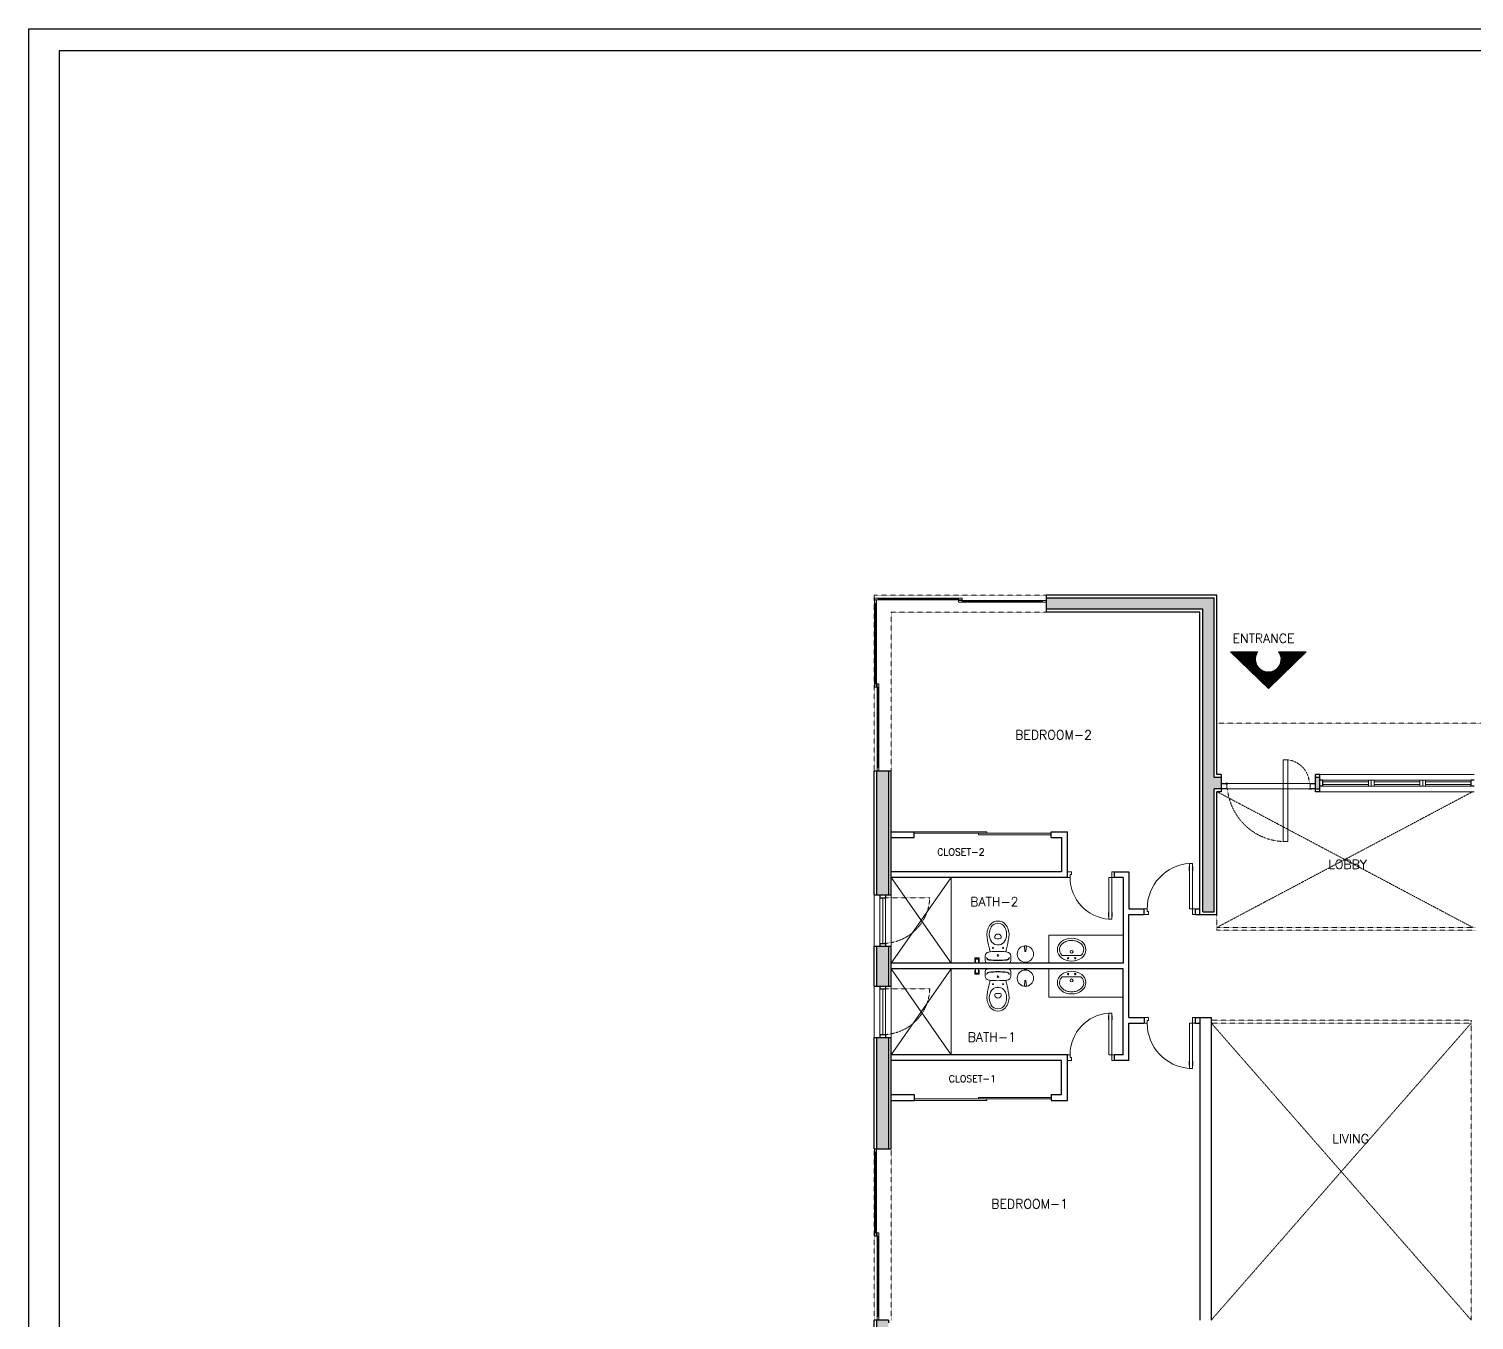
# Model space of a CAD drawing. Header units: inches. Extents: x 437 to 8681, y 26 to 3302.
# Drawn here: x 5125 to 6137, y 2398 to 3302 of the extents above; entities that cross this region are included whole.
import ezdxf
from ezdxf.enums import TextEntityAlignment as Align

# ---------------------------------------------------------------- set-up
doc = ezdxf.new("R2010")
doc.units = ezdxf.units.IN
doc.header["$MEASUREMENT"] = 0
doc.linetypes.add('HIDDEN2', pattern=[0.1875, 0.125, -0.0625])
for name, color, linetype, lineweight in [('A-DOOR', 7, 'Continuous', 18), ('DOOR', 2, 'Continuous', 0), ('DOOR GLASS', 1, 'Continuous', 0), ('EQUIPMENT', 3, 'Continuous', 0), ('FIXTURE', 3, 'Continuous', 0), ('MOBILIARIO', 3, 'Continuous', 0), ('PLANTA BLANCA', 7, 'Continuous', 0), ('TEXTURE', 8, 'Continuous', 0), ('WALLS', 4, 'Continuous', 30), ('WINDOW', 1, 'Continuous', 0), ('WINDOW FRAME', 3, 'Continuous', 9)]:
    doc.layers.add(name, color=color, linetype=linetype, lineweight=lineweight)
doc.layers.add('TEXT', color=7, linetype='Continuous')
doc.layers.get('A-DOOR').off()
doc.styles.add('ROMAND-0.1', font='romand.shx', dxfattribs={"height": 6.4})
doc.styles.add('ROMANS-0.075', font='romans.shx', dxfattribs={"height": 4.8})
pattern_1 = [(50, (5380.4586, -710.9268), (3.514575, -0.3074855), [0.3675, -4.0425]), (355, (5380.4586, -710.9268), (-0.6798815, 3.6857415), [0.294, -3.234]), (100.4514, (5380.7515, -710.9524), (2.834696, 3.3782538), [0.312327, -3.4355963]), (46.1842, (5380.4586, -709.947), (5.229481, -0.811043), [0.55125, -6.06375]), (96.6356, (5380.8944, -710.0144), (4.579847, 4.7731776), [0.4684904, -5.153394]), (351.1842, (5380.4586, -709.947), (4.5798435, 4.773181), [0.441, -4.851]), (21, (5380.9486, -710.1918), (2.9248446, -1.9728326), [0.3675, -4.0425]), (326, (5380.9486, -710.1918), (1.192245, 3.5532352), [0.294, -3.234]), (71.4514, (5381.1923, -710.3562), (4.117091, 1.5803994), [0.312327, -3.4355963]), (37.5, (5380.4586, -710.9268), (0.0595833, 1.6311799), [0, -3.1948, 0, -3.283, 0, -3.24625]), (7.5, (5380.4586, -710.9268), (1.2890407, 1.9326174), [0, -1.8718, 0, -3.1213, 0, -1.23725]), (327.5, (5379.3659, -710.9268), (2.61572994, -0.11051887), [0, -1.225, 0, -3.822, 0, -5.0715]), (317.5, (5378.8759, -710.9268), (2.8576122, 0.4905144), [0, -1.5925, 0, -2.5382, 0, -3.6015])]

# ---------------------------------------------------------------- blocks, each defined once
blk = doc.blocks.new('Bes_1')
at = {"color": 0, "linetype": 'ByBlock', "lineweight": -2}
blk.add_line((4, -6.7), (4, 6.7), dxfattribs=at)
for centre, radius in [((2, 2.5), 0.5), ((6.5, 0), 1), ((2, -2.5), 0.5)]:
    blk.add_circle(centre, radius, dxfattribs=at)
blk.add_ellipse((8, 0), major_axis=(0, -10), ratio=0.8, dxfattribs=at)
for points, knots in [([(8, -8.5), (8.6, -8.5), (9.2, -8.4), (10.5, -7.9), (11.2, -7.5), (12.4, -6.3), (13, -5.6), (13.8, -3.9), (14.2, -2.9), (14.5, -0.9), (14.5, 0.1), (14.3, 2.2), (14.1, 3.2), (13.3, 5), (12.8, 5.8), (11.7, 7.1), (11, 7.6), (9.6, 8.3), (8.9, 8.5), (7.5, 8.5), (6.8, 8.4), (5.4, 7.8), (4.7, 7.4), (4.1, 6.7), (4, 6.7), (4, 6.7)], [0, 0, 0, 0, 0.296897, 0.296897, 0.648223, 0.648223, 0.99955, 0.99955, 1.350876, 1.350876, 1.702203, 1.702203, 2.053529, 2.053529, 2.404856, 2.404856, 2.756182, 2.756182, 3.107509, 3.107509, 3.458835, 3.458835, 3.810162, 3.810162, 3.828614, 3.828614, 3.828614, 3.828614]), ([(4, -6.7), (4.5, -7.2), (5.2, -7.7), (6.5, -8.3), (7.2, -8.5), (7.9, -8.5), (8, -8.5), (8, -8.5)], [5.5961674, 5.5961674, 5.5961674, 5.5961674, 5.9181207, 5.9181207, 6.2694472, 6.2694472, 6.2831853, 6.2831853, 6.2831853, 6.2831853])]:
    blk.add_open_spline(points, degree=3, knots=knots, dxfattribs=at)
blk = doc.blocks.new('pi')
at = {"layer": 'MOBILIARIO'}
for points in [[(116.047, 87.805), (116.047, 87.805), (116.004, 87.875), (116, 87.882), (115.996, 87.889), (115.898, 87.828), (115.95, 87.745), (115.95, 87.745)], [(115.92, 87.823), (115.99, 87.866), (115.99, 87.866)], [(115.957, 87.749), (115.957, 87.749), (115.92, 87.809)], [(116.057, 87.758), (115.997, 87.856), (115.927, 87.813), (115.987, 87.715), (116.057, 87.758)], [(115.948, 87.763), (115.955, 87.767)], [(115.95, 87.759), (115.95, 87.759), (115.948, 87.763), (115.95, 87.759), (115.953, 87.756), (115.959, 87.76)], [(116.004, 87.86), (116.04, 87.801)], [(116.034, 87.811), (116.034, 87.811), (116.036, 87.808), (116.034, 87.811), (116.032, 87.815), (116.025, 87.81)], [(116.036, 87.808), (116.029, 87.804)], [(116.036, 87.808), (116.04, 87.801), (116.04, 87.801)]]:
    blk.add_lwpolyline(points, dxfattribs=at)
for centre, radius, start, end in [((115.938, 87.815), 0.0196, 155.8113, 199.217), ((115.95, 87.753), 0.0079, 270.1843, 333.3536), ((115.993, 87.854), 0.0125, 30.4443, 101.0029), ((116.04, 87.809), 0.00862, 273.3883, 330.2552)]:
    blk.add_arc(centre, radius, start, end, dxfattribs=at)
blk = doc.blocks.new('bas')
at = {"layer": 'MOBILIARIO'}
for points in [[(116.425, 87.672), (116.416, 87.686), (116.389, 87.666), (116.398, 87.654)], [(116.58, 87.454), (116.553, 87.435), (116.506, 87.517), (116.518, 87.525), (116.58, 87.454)]]:
    blk.add_lwpolyline(points, dxfattribs=at)
blk.add_circle((116.489, 87.554), 0.135, dxfattribs=at)
blk = doc.blocks.new('vvv')
for p, q in [((320.633, 362.192), (320.622, 362.192)), ((320.633, 362.192), (320.644, 362.192)), ((320.585, 361.809), (320.585, 361.829)), ((320.681, 361.809), (320.681, 361.829))]:
    blk.add_line(p, q)
blk.add_lwpolyline([(320.47, 361.874, -0.0164), (320.511, 362.052, -0.014244), (320.487, 362.056, -0.379899), (320.43, 362.12), (320.43, 362.192, -0.414214), (320.47, 362.232), (320.633, 362.232), (320.795, 362.232, -0.414214), (320.835, 362.192), (320.835, 362.12, -0.379899), (320.779, 362.056, -0.014244), (320.755, 362.052, -0.0164), (320.796, 361.874, -0.034533), (320.808, 361.792, -0.180901), (320.751, 361.619, -0.210568), (320.633, 361.567, -0.210568), (320.515, 361.619, -0.180901), (320.458, 361.792, -0.034533)], format="xyb", close=True)
for centre, radius in [((320.553, 361.992), 0.0075), ((320.633, 362.11), 0.0135), ((320.633, 362.11), 0.0135), ((320.713, 361.992), 0.0075)]:
    blk.add_circle(centre, radius)
for centre, radius, start, end in [((320.493, 362.143), 0.04, 96.2719, 180), ((320.493, 362.136), 0.04, 96.2141, 169.7572), ((320.633, 361.031), 1.154, 90.0008, 97.203), ((320.633, 361.034), 1.157, 90.0008, 97.1409), ((320.633, 363.451), 1.404, 264.9986, 270), ((320.633, 361.034), 1.157, 82.8591, 89.9992), ((320.633, 361.031), 1.154, 82.797, 89.9992), ((320.633, 363.451), 1.404, 270, 275.0014), ((320.772, 362.143), 0.04, 0, 83.7281), ((320.773, 362.136), 0.04, 10.2428, 83.7859), ((320.712, 361.771), 0.216, 168.3805, 209.1161), ((320.745, 361.764), 0.25, 152.5973, 168.3805), ((320.626, 361.826), 0.116, 96.2419, 152.5973), ((320.6, 361.829), 0.015, 96.6492, 180), ((320.615, 361.809), 0.03, 180, 233.1301), ((320.633, 361.833), 0.06, 233.1301, 270), ((320.633, 361.546), 0.3, 90, 96.6492), ((320.633, 361.762), 0.18, 90, 96.2419), ((320.633, 361.762), 0.18, 83.7581, 90), ((320.633, 361.546), 0.3, 83.3508, 90), ((320.633, 361.833), 0.06, 270, 306.8699), ((320.64, 361.826), 0.116, 27.4027, 83.7581), ((320.666, 361.829), 0.015, 0, 83.3508), ((320.651, 361.809), 0.03, 306.8699, 0), ((320.521, 361.764), 0.25, 11.6195, 27.4027), ((320.554, 361.771), 0.216, 330.8839, 11.6195), ((320.633, 361.727), 0.126, 209.1161, 270), ((320.633, 361.727), 0.126, 270, 330.8839)]:
    blk.add_arc(centre, radius, start, end)
blk = doc.blocks.new('Door_SS_The Sliding Door Company_2-Panel Double Track - SS Room Divider - 2 Panel 2 Track - AB_BA 2- BEDROOM-969635-Nivel 1- FINISH 1ST FLOOR')
at = {"layer": 'DOOR', "lineweight": 0}
for p, q in [((-57.5, 3.9), (-60, 3.9)), ((-60, 3.9), (-60, 2.7)), ((-60, 2.7), (-57.5, 2.7)), ((-57.5, 2.7), (-57.5, 3.9)), ((-57.5, 3.9), (-1.3, 3.9)), ((-57.5, 3.4), (-57.5, 3.2)), ((-1.3, 2.7), (-57.5, 2.7)), ((1.2, 5.6), (-1.3, 5.6)), ((-1.3, 5.6), (-1.3, 4.4)), ((-1.3, 4.4), (1.2, 4.4)), ((1.2, 3.9), (-1.3, 3.9)), ((-1.3, 3.9), (-1.3, 2.7)), ((-1.3, 3.2), (-1.3, 3.4)), ((-1.3, 2.7), (1.2, 2.7)), ((1.2, 4.4), (1.2, 5.6)), ((1.2, 5.6), (57.5, 5.6)), ((1.2, 5.1), (1.2, 4.9)), ((57.5, 4.4), (1.2, 4.4)), ((1.2, 2.7), (1.2, 3.9)), ((60, 5.6), (57.5, 5.6)), ((57.5, 5.6), (57.5, 4.4)), ((57.5, 4.9), (57.5, 5.1)), ((57.5, 4.4), (60, 4.4)), ((60, 4.4), (60, 5.6))]:
    blk.add_line(p, q, dxfattribs=at)
at = {"layer": 'DOOR GLASS', "lineweight": 0}
for p, q in [((-1.3, 3.4), (-57.5, 3.4)), ((-57.5, 3.2), (-1.3, 3.2)), ((57.5, 5.1), (1.2, 5.1)), ((1.2, 4.9), (57.5, 4.9))]:
    blk.add_line(p, q, dxfattribs=at)
blk = doc.blocks.new('flecha ingreso')
at = {"layer": 'PLANTA BLANCA', "lineweight": 0}
h = blk.add_hatch(dxfattribs=at)
h.set_pattern_fill('PLAST', scale=0.05)
edge = h.paths.add_edge_path()
edge.add_line((192.787, 211.158), (192.333, 211.158))
edge.add_line((192.333, 211.158), (192.955, 210.556))
edge.add_line((192.955, 210.556), (193.581, 211.157))
edge.add_line((193.581, 211.157), (193.127, 211.157))
edge.add_arc((192.956, 211.035), 0.21, 144.0482, 395.6628, ccw=False)
at = {"layer": 'PLANTA BLANCA', "color": 7, "lineweight": 0, "true_color": 0xffffff}
blk.add_lwpolyline([(192.787, 211.158), (192.333, 211.158), (192.955, 210.556), (193.581, 211.157), (193.127, 211.157, -1.954478)], format="xyb", close=True, dxfattribs=at)
blk = doc.blocks.new('Door_SS_The Sliding Door Company_2-Panel Double Track - SS Room Divider - 2 Panel 2 Track - AB_BA 2- BEDROOM-2640193-Level 1- FINISH 1ST FLOOR')
at = {"layer": 'DOOR', "lineweight": 0}
for p, q in [((-60, -3.9), (-60, -2.7)), ((-60, -2.7), (-57.5, -2.7)), ((-57.5, -3.9), (-60, -3.9)), ((-57.5, -2.7), (-57.5, -3.9)), ((-1.3, -2.7), (-57.5, -2.7)), ((-57.5, -3.4), (-57.5, -3.2)), ((-57.5, -3.9), (-1.3, -3.9)), ((-1.3, -3.9), (-1.3, -2.7)), ((-1.3, -2.7), (1.2, -2.7)), ((-1.3, -3.2), (-1.3, -3.4)), ((1.2, -3.9), (-1.3, -3.9)), ((-1.3, -5.6), (-1.3, -4.4)), ((-1.3, -4.4), (1.2, -4.4)), ((1.2, -5.6), (-1.3, -5.6)), ((1.2, -2.7), (1.2, -3.9)), ((1.2, -4.4), (1.2, -5.6)), ((57.5, -4.4), (1.2, -4.4)), ((1.2, -5.1), (1.2, -4.9)), ((1.2, -5.6), (57.5, -5.6)), ((57.5, -5.6), (57.5, -4.4)), ((57.5, -4.4), (60, -4.4)), ((57.5, -4.9), (57.5, -5.1)), ((60, -5.6), (57.5, -5.6)), ((60, -4.4), (60, -5.6))]:
    blk.add_line(p, q, dxfattribs=at)
at = {"layer": 'DOOR GLASS', "lineweight": 0}
for p, q in [((-57.5, -3.2), (-1.3, -3.2)), ((-1.3, -3.4), (-57.5, -3.4)), ((1.2, -4.9), (57.5, -4.9)), ((57.5, -5.1), (1.2, -5.1))]:
    blk.add_line(p, q, dxfattribs=at)

msp = doc.modelspace()

# ---------------------------------------------------------------- hatches: boundary and pattern name
at = {"layer": 'TEXTURE'}
h = msp.add_hatch(dxfattribs=at)
h.set_pattern_fill('AR-CONC', color=8, scale=0.49)
h.set_pattern_definition(pattern_1)
h.paths.add_polyline_path([(6025.54725, 2777.95018), (6028.54725, 2777.95018), (6028.54725, 2769.95018), (6025.54725, 2769.95018)])
h.paths.add_polyline_path([(5959.54725, 2777.95018), (5954.54725, 2777.95018), (5954.54725, 2769.95018), (5959.54725, 2769.95018)])
h.paths.add_polyline_path([(5836.92755, 2903.67626), (5946.54725, 2903.67626), (5946.54725, 2895.67626), (5836.92755, 2895.67626)])
h.paths.add_polyline_path([(5946.54725, 2683.95018), (5954.54725, 2683.95018), (5954.54725, 2903.67626), (5946.54725, 2903.67626)])
h = msp.add_hatch(dxfattribs=at)
h.set_pattern_fill('AR-CONC', color=8, scale=0.49)
h.set_pattern_definition(pattern_1)
h.paths.add_polyline_path([(5718.54725, 2782.34502), (5726.54725, 2782.34502), (5726.54725, 2695.74474), (5718.54725, 2695.74474)])
h.paths.add_polyline_path([(5718.54725, 2659.74474), (5726.54725, 2659.74474), (5726.54725, 2631.8817), (5718.54725, 2631.8817)])
h.paths.add_polyline_path([(5726.54725, 2517.95018), (5718.54725, 2517.95018), (5718.54725, 2595.8817), (5726.54725, 2595.8817)])
h = msp.add_hatch(dxfattribs=at)
h.set_pattern_fill('AR-CONC', color=8, scale=0.49)
h.set_pattern_definition(pattern_1)
h.paths.add_polyline_path([(5728.54725, 1953.95018), (5718.54725, 1953.95018), (5718.54725, 1945.95018), (5728.54725, 1945.95018)])
h.paths.add_polyline_path([(5718.54725, 2224.95018), (5726.54725, 2224.95018), (5726.54725, 1953.95018), (5718.54725, 1953.95018)])
h.paths.add_polyline_path([(5718.54725, 2397.95018), (5726.54725, 2397.95018), (5726.54725, 2296.95018), (5718.54725, 2296.95018)])

# ---------------------------------------------------------------- linework, layer by layer
for points in [[(5124.86863, 3302.11012), (8681.04843, 3302.11012), (8681.04843, 26.02199), (5124.86863, 26.02199)], [(8659.74765, 41.48839), (8659.74765, 3286.64372), (5146.1694, 3286.64372), (5146.1694, 41.48839)]]:
    msp.add_lwpolyline(points, close=True)
at = {"layer": 'DOOR'}
for p, q in [((6002.96825, 2790.36085), (6002.96825, 2733.04568)), ((6006.09314, 2790.36085), (6002.96825, 2790.36085)), ((6006.09314, 2733.04568), (6006.09314, 2790.36085)), ((6025.54654, 2773.68735), (5959.54725, 2773.68735)), ((5959.54725, 2773.68735), (5959.54725, 2769.95018)), ((5963.36826, 2773.38121), (5959.54725, 2773.38121)), ((5959.54725, 2773.38121), (5959.54725, 2771.79206)), ((5964.23652, 2773.90226), (5962.43023, 2773.90226)), ((5962.43023, 2773.90226), (5962.43023, 2773.38121)), ((5962.43023, 2773.38121), (5963.44411, 2773.38121)), ((5963.36826, 2771.65499), (5963.36826, 2773.38121)), ((5963.44411, 2773.38121), (5963.44411, 2773.55489)), ((5963.44411, 2773.55489), (5964.23652, 2773.55489)), ((5964.23652, 2773.55489), (5964.23652, 2773.90226)), ((6025.54654, 2773.38121), (6021.72553, 2773.38121)), ((6021.72553, 2773.38121), (6021.72553, 2771.75839)), ((6025.54654, 2769.95018), (6025.54654, 2773.68735)), ((6025.54654, 2771.7998), (6025.54654, 2773.38121)), ((5959.54725, 2771.79206), (5959.54725, 2770.25632)), ((5959.54725, 2770.25632), (5963.36826, 2770.25632)), ((5959.54725, 2769.95018), (6025.54654, 2769.95018)), ((5963.36826, 2770.25632), (5963.36826, 2771.65499)), ((6021.64967, 2770.08263), (6020.85726, 2770.08263)), ((6020.85726, 2770.08263), (6020.85726, 2769.73527)), ((6020.85726, 2769.73527), (6022.66355, 2769.73527)), ((6022.66355, 2770.25632), (6021.64967, 2770.25632)), ((6021.64967, 2770.25632), (6021.64967, 2770.08263)), ((6021.72553, 2771.75839), (6021.72553, 2770.25632)), ((6021.72553, 2770.25632), (6025.54654, 2770.25632)), ((6022.66355, 2769.73527), (6022.66355, 2770.25632)), ((6025.54654, 2770.25632), (6025.54654, 2771.7998)), ((6002.96825, 2733.04568), (6006.09314, 2733.04568)), ((5851.82179, 2711.81322), (5854.73355, 2711.81322)), ((5851.82179, 2711.81322), (5851.82179, 2707.81322)), ((5854.73355, 2711.81322), (5854.73355, 2709.87204)), ((5882.88061, 2711.81322), (5882.88061, 2707.68822)), ((5882.88061, 2711.81322), (5884.82179, 2711.81322)), ((5884.82179, 2711.81322), (5884.82179, 2707.81322)), ((5936.97368, 2713.65563), (5936.97368, 2714.58791)), ((5937.0617, 2714.58791), (5936.97368, 2714.58791)), ((5937.0617, 2713.65563), (5936.97368, 2713.65563)), ((5937.31195, 2715.58159), (5937.0617, 2715.58159)), ((5937.0617, 2712.66195), (5937.0617, 2715.58159)), ((5937.31195, 2712.66195), (5937.0617, 2712.66195)), ((5937.31195, 2712.66195), (5937.31195, 2715.58159)), ((5939.4296, 2712.66195), (5939.4296, 2715.58159)), ((5939.4296, 2715.58159), (5939.67985, 2715.58159)), ((5939.4296, 2712.66195), (5939.67985, 2712.66195)), ((5939.67985, 2712.66195), (5939.67985, 2715.58159)), ((5939.67985, 2714.58791), (5939.76787, 2714.58791)), ((5939.67985, 2713.65563), (5939.76787, 2713.65563)), ((5939.76787, 2713.65563), (5939.76787, 2714.58791)), ((5851.82179, 2707.81322), (5853.76296, 2707.81322)), ((5853.76296, 2709.87204), (5853.76296, 2707.68822)), ((5854.73355, 2709.87204), (5853.76296, 2709.87204)), ((5882.88061, 2707.81322), (5884.82179, 2707.81322)), ((5880.71003, 2682.41656), (5880.62935, 2682.41656)), ((5880.62935, 2682.41656), (5880.62935, 2681.56196)), ((5880.71003, 2681.56196), (5880.62935, 2681.56196)), ((5880.71003, 2683.32743), (5880.71003, 2680.65109)), ((5880.93943, 2683.32743), (5880.71003, 2683.32743)), ((5880.93943, 2683.32743), (5880.93943, 2680.65109)), ((5882.88061, 2683.32743), (5882.88061, 2680.65109)), ((5882.88061, 2683.32743), (5883.11001, 2683.32743)), ((5883.11001, 2683.32743), (5883.11001, 2680.65109)), ((5883.11001, 2682.41656), (5883.19069, 2682.41656)), ((5883.11001, 2681.56196), (5883.19069, 2681.56196)), ((5883.19069, 2682.41656), (5883.19069, 2681.56196)), ((5905.54725, 2685.95018), (5907.66489, 2685.95018)), ((5905.54725, 2681.95018), (5905.54725, 2685.95018)), ((5905.54725, 2681.95018), (5908.72372, 2681.95018)), ((5907.66489, 2684.06783), (5907.66489, 2686.45018)), ((5907.66489, 2684.06783), (5907.66489, 2686.18547)), ((5908.72372, 2684.06783), (5907.66489, 2684.06783)), ((5908.72372, 2684.06783), (5907.66489, 2684.06783)), ((5908.72372, 2681.95018), (5908.72372, 2684.06783)), ((5908.72372, 2681.95018), (5908.72372, 2684.06783)), ((5939.4296, 2681.95018), (5939.4296, 2685.95018)), ((5939.4296, 2685.95018), (5941.54725, 2685.95018)), ((5939.4296, 2681.95018), (5941.54725, 2681.95018)), ((5941.54725, 2681.95018), (5941.54725, 2685.95018)), ((5880.93943, 2680.65109), (5880.71003, 2680.65109)), ((5882.88061, 2680.65109), (5883.11001, 2680.65109)), ((5880.93943, 2610.97535), (5880.71003, 2610.97535)), ((5880.71003, 2608.29901), (5880.71003, 2610.97535)), ((5880.93943, 2608.29901), (5880.93943, 2610.97535)), ((5882.88061, 2608.29901), (5882.88061, 2610.97535)), ((5882.88061, 2610.97535), (5883.11001, 2610.97535)), ((5883.11001, 2608.29901), (5883.11001, 2610.97535)), ((5880.62935, 2609.20988), (5880.62935, 2610.06448)), ((5880.71003, 2610.06448), (5880.62935, 2610.06448)), ((5880.71003, 2609.20988), (5880.62935, 2609.20988)), ((5880.93943, 2608.29901), (5880.71003, 2608.29901)), ((5882.88061, 2608.29901), (5883.11001, 2608.29901)), ((5883.11001, 2610.06448), (5883.19069, 2610.06448)), ((5883.11001, 2609.20988), (5883.19069, 2609.20988)), ((5883.19069, 2609.20988), (5883.19069, 2610.06448)), ((5905.54725, 2609.95018), (5908.72372, 2609.95018)), ((5905.54725, 2609.95018), (5905.54725, 2605.95018)), ((5905.54725, 2605.95018), (5907.66489, 2605.95018)), ((5907.66489, 2607.83253), (5907.66489, 2605.71489)), ((5908.72372, 2607.83253), (5907.66489, 2607.83253)), ((5907.66489, 2607.83253), (5907.66489, 2605.45018)), ((5908.72372, 2607.83253), (5907.66489, 2607.83253)), ((5908.72372, 2609.95018), (5908.72372, 2607.83253)), ((5908.72372, 2609.95018), (5908.72372, 2607.83253)), ((5939.4296, 2609.95018), (5939.4296, 2605.95018)), ((5939.4296, 2609.95018), (5941.54725, 2609.95018)), ((5939.4296, 2605.95018), (5941.54725, 2605.95018)), ((5941.54725, 2609.95018), (5941.54725, 2605.95018)), ((5851.82179, 2583.81322), (5853.76296, 2583.81322)), ((5851.82179, 2579.81322), (5851.82179, 2583.81322)), ((5851.82179, 2579.81322), (5854.73355, 2579.81322)), ((5853.76296, 2581.7544), (5853.76296, 2583.93822)), ((5854.73355, 2581.7544), (5853.76296, 2581.7544)), ((5854.73355, 2579.81322), (5854.73355, 2581.7544)), ((5882.88061, 2579.81322), (5882.88061, 2583.93822)), ((5882.88061, 2583.81322), (5884.82179, 2583.81322)), ((5882.88061, 2579.81322), (5884.82179, 2579.81322)), ((5884.82179, 2579.81322), (5884.82179, 2583.81322)), ((5937.0617, 2578.24473), (5936.97368, 2578.24473)), ((5936.97368, 2578.24473), (5936.97368, 2577.31244)), ((5937.0617, 2577.31244), (5936.97368, 2577.31244)), ((5937.0617, 2579.23841), (5937.0617, 2576.31877)), ((5937.31195, 2579.23841), (5937.0617, 2579.23841)), ((5937.31195, 2576.31877), (5937.0617, 2576.31877)), ((5937.31195, 2579.23841), (5937.31195, 2576.31877)), ((5939.4296, 2579.23841), (5939.4296, 2576.31877)), ((5939.4296, 2579.23841), (5939.67985, 2579.23841)), ((5939.4296, 2576.31877), (5939.67985, 2576.31877)), ((5939.67985, 2579.23841), (5939.67985, 2576.31877)), ((5939.67985, 2578.24473), (5939.76787, 2578.24473)), ((5939.67985, 2577.31244), (5939.76787, 2577.31244)), ((5939.76787, 2578.24473), (5939.76787, 2577.31244))]:
    msp.add_line(p, q, dxfattribs=at)
for points in [[(5744.54725, 2739.81322), (5795.54725, 2739.81322), (5795.54725, 2738.81322), (5744.54725, 2738.81322)], [(5840.54725, 2738.81322), (5789.54725, 2738.81322), (5789.54725, 2737.81322), (5840.54725, 2737.81322)], [(5939.4296, 2685.95018), (5939.4296, 2717.71489), (5937.31195, 2717.71489), (5937.31195, 2685.95018)], [(5882.88061, 2707.81322), (5882.88061, 2678.69557), (5880.93943, 2678.69557), (5880.93943, 2707.81322)], [(5882.88061, 2583.81322), (5882.88061, 2612.93087), (5880.93943, 2612.93087), (5880.93943, 2583.81322)], [(5939.4296, 2605.95018), (5939.4296, 2574.18547), (5937.31195, 2574.18547), (5937.31195, 2605.95018)], [(5744.54725, 2551.81322), (5795.54725, 2551.81322), (5795.54725, 2552.81322), (5744.54725, 2552.81322)], [(5840.54725, 2552.81322), (5789.54725, 2552.81322), (5789.54725, 2553.81322), (5840.54725, 2553.81322)]]:
    msp.add_lwpolyline(points, close=True, dxfattribs=at)
at = {"layer": 'DOOR', "linetype": 'HIDDEN2'}
for centre, radius, start, end in [((6004.22537, 2773.38476), 16.97883, 1.02113178, 88.96960274), ((6004.50468, 2773.81657), 40.7709, 185.4416627, 270.03655805)]:
    msp.add_arc(centre, radius, start, end, dxfattribs=at)
at = {"layer": 'DOOR'}
for centre, radius, start, end in [((5939.50523, 2685.95018), 31.84034, 93.94986802, 180), ((5882.94994, 2707.81322), 29.18697, 180, 266.05013198), ((5882.94994, 2583.81322), 29.18697, 93.94986802, 180), ((5939.50523, 2605.95018), 31.84034, 180, 266.05013198)]:
    msp.add_arc(centre, radius, start, end, dxfattribs=at)
at = {"layer": 'FIXTURE'}
for p, q in [((5770.54725, 2647.81322), (5728.54725, 2707.81322)), ((5770.54725, 2707.81322), (5728.54725, 2647.81322)), ((5770.54725, 2647.81322), (5770.54725, 2707.81322)), ((5838.82179, 2667.5393), (5838.82179, 2647.81322)), ((5890.82179, 2667.5393), (5838.82179, 2667.5393)), ((5890.82179, 2667.5393), (5890.82179, 2647.81322)), ((5770.54725, 2643.81322), (5728.54725, 2583.81322)), ((5770.54725, 2583.81322), (5728.54725, 2643.81322)), ((5770.54725, 2583.95018), (5770.54725, 2643.81322)), ((5838.82179, 2624.08714), (5838.82179, 2643.81322)), ((5890.82179, 2624.08714), (5890.82179, 2643.81322)), ((5890.82179, 2624.08714), (5838.82179, 2624.08714))]:
    msp.add_line(p, q, dxfattribs=at)
at = {"layer": 'WALLS'}
for p, q in [((5956.54725, 2905.67626), (5836.92755, 2905.67626)), ((5836.92755, 2903.67626), (5954.54725, 2903.67626)), ((5954.54725, 2777.95018), (5954.54725, 2903.67626)), ((5956.54725, 2779.95018), (5956.54725, 2905.67626)), ((5946.54725, 2895.67626), (5836.92755, 2895.67626)), ((5944.54725, 2893.67626), (5836.92755, 2893.67626)), ((5944.54725, 2681.95018), (5944.54725, 2893.67626)), ((5946.54725, 2683.95018), (5946.54725, 2895.67626)), ((5716.54725, 2695.74474), (5716.54725, 2782.34502)), ((5718.54725, 2695.74474), (5718.54725, 2782.34502)), ((5726.54725, 2782.34502), (5726.54725, 2695.74474)), ((5959.54725, 2777.95018), (5954.54725, 2777.95018)), ((5959.54725, 2779.95018), (5956.54725, 2779.95018)), ((6028.54725, 2779.95018), (6025.54725, 2779.95018)), ((6025.54725, 2767.95018), (6025.54725, 2779.95018)), ((6028.54725, 2777.95018), (6025.54725, 2777.95018)), ((6028.54725, 2767.95018), (6028.54725, 2779.95018)), ((6030.54725, 2775.95018), (6028.54725, 2775.95018)), ((6030.54725, 2771.95018), (6030.54725, 2775.95018)), ((6134.54725, 2771.95018), (6134.54725, 2775.95018)), ((6136.54725, 2775.95018), (6134.54725, 2775.95018)), ((5954.54725, 2683.95018), (5954.54725, 2769.95018)), ((5959.54725, 2769.95018), (5954.54725, 2769.95018)), ((5956.54725, 2681.95018), (5956.54725, 2767.95018)), ((6028.54725, 2767.95018), (6025.54725, 2767.95018)), ((6030.54725, 2771.95018), (6028.54725, 2771.95018)), ((6136.54725, 2771.95018), (6134.54725, 2771.95018)), ((5728.54725, 2739.81322), (5744.54725, 2739.81322)), ((5728.54725, 2735.81322), (5744.54725, 2735.81322)), ((5744.54725, 2735.81322), (5744.54725, 2739.81322)), ((5840.54725, 2739.81322), (5851.82179, 2739.81322)), ((5840.54725, 2735.81322), (5840.54725, 2739.81322)), ((5840.54725, 2735.81322), (5847.82179, 2735.81322)), ((5847.82179, 2735.81322), (5847.82179, 2711.81322)), ((5851.82179, 2707.81322), (5851.82179, 2739.81322)), ((5847.82179, 2711.81322), (5728.54725, 2711.81322)), ((5884.82179, 2707.81322), (5884.82179, 2711.81322)), ((5851.82179, 2707.81322), (5728.54725, 2707.81322)), ((5890.82179, 2707.81322), (5884.82179, 2707.81322)), ((5890.82179, 2707.81322), (5890.82179, 2647.81322)), ((5716.54725, 2695.74474), (5728.54725, 2695.74474)), ((5720.54725, 2695.74474), (5720.54725, 2693.74474)), ((5720.54725, 2693.74474), (5724.54725, 2693.74474)), ((5724.54725, 2695.74474), (5724.54725, 2693.74474)), ((5894.82179, 2609.95018), (5894.82179, 2681.95018)), ((5894.82179, 2681.95018), (5905.54725, 2681.95018)), ((5905.54725, 2681.95018), (5905.54725, 2685.95018)), ((5941.54725, 2685.95018), (5944.54725, 2685.95018)), ((5941.54725, 2681.95018), (5941.54725, 2685.95018)), ((5941.54725, 2681.95018), (5956.54725, 2681.95018)), ((5946.54725, 2683.95018), (5954.54725, 2683.95018)), ((5720.54725, 2661.74474), (5720.54725, 2659.74474)), ((5720.54725, 2661.74474), (5724.54725, 2661.74474)), ((5724.54725, 2661.74474), (5724.54725, 2659.74474)), ((5716.54725, 2631.8817), (5716.54725, 2659.74474)), ((5716.54725, 2631.8817), (5716.54725, 2659.74474)), ((5716.54725, 2659.74474), (5728.54725, 2659.74474)), ((5718.54725, 2631.8817), (5718.54725, 2659.74474)), ((5718.54725, 2631.8817), (5718.54725, 2659.74474)), ((5726.54725, 2659.74474), (5726.54725, 2631.8817)), ((5726.54725, 2659.74474), (5726.54725, 2631.8817)), ((5890.82179, 2647.81322), (5728.54725, 2647.81322)), ((5890.82179, 2643.81322), (5728.54725, 2643.81322)), ((5890.82179, 2583.81322), (5890.82179, 2643.81322)), ((5716.54725, 2631.8817), (5728.54725, 2631.8817)), ((5720.54725, 2631.8817), (5720.54725, 2629.8817)), ((5724.54725, 2631.8817), (5724.54725, 2629.8817)), ((5720.54725, 2629.8817), (5724.54725, 2629.8817)), ((5894.82179, 2609.95018), (5905.54725, 2609.95018)), ((5894.82179, 2579.81322), (5894.82179, 2605.95018)), ((5894.82179, 2605.95018), (5905.54725, 2605.95018)), ((5905.54725, 2609.95018), (5905.54725, 2605.95018)), ((5941.54725, 2605.95018), (5941.54725, 2609.95018)), ((5941.54725, 2609.95018), (5952.54725, 2609.95018)), ((5941.54725, 2605.95018), (5944.54725, 2605.95018)), ((5944.54725, 2609.95018), (5944.54725, 2397.95018)), ((5716.54725, 2517.95018), (5716.54725, 2595.8817)), ((5716.54725, 2595.8817), (5728.54725, 2595.8817)), ((5718.54725, 2517.95018), (5718.54725, 2595.8817)), ((5720.54725, 2597.8817), (5720.54725, 2595.8817)), ((5720.54725, 2597.8817), (5724.54725, 2597.8817)), ((5724.54725, 2597.8817), (5724.54725, 2595.8817)), ((5726.54725, 2595.8817), (5726.54725, 2517.95018)), ((5851.82179, 2583.81322), (5728.54725, 2583.81322)), ((5847.82179, 2579.81322), (5728.54725, 2579.81322)), ((5847.82179, 2555.81322), (5847.82179, 2579.81322)), ((5851.82179, 2551.81322), (5851.82179, 2583.81322)), ((5890.82179, 2583.81322), (5884.82179, 2583.81322)), ((5884.82179, 2579.81322), (5884.82179, 2583.81322)), ((5894.82179, 2579.81322), (5884.82179, 2579.81322)), ((5728.54725, 2555.81322), (5744.54725, 2555.81322)), ((5728.54725, 2551.81322), (5744.54725, 2551.81322)), ((5744.54725, 2555.81322), (5744.54725, 2551.81322)), ((5840.54725, 2555.81322), (5847.82179, 2555.81322)), ((5840.54725, 2555.81322), (5840.54725, 2551.81322)), ((5840.54725, 2551.81322), (5851.82179, 2551.81322)), ((5716.54725, 2296.95018), (5716.54725, 2397.95018)), ((5718.54725, 2296.95018), (5718.54725, 2397.95018)), ((5726.54725, 2397.95018), (5726.54725, 2395.95018))]:
    msp.add_line(p, q, dxfattribs=at)
at = {"layer": 'WALLS', "color": 1, "linetype": 'HIDDEN2', "lineweight": 5}
for p, q in [((6183.54725, 2815.95018), (5956.54725, 2815.95018)), ((5956.54725, 2672.95018), (6135.54725, 2767.95018)), ((6135.54725, 2672.95018), (5956.54725, 2767.95018)), ((6137.54725, 2672.95018), (5956.54725, 2672.95018)), ((6137.54725, 2670.95018), (5956.54725, 2670.95018)), ((6134.54725, 2608.01173), (5952.54725, 2608.01173)), ((6134.54725, 2605.95018), (5952.54725, 2605.95018)), ((5952.54725, 2397.95018), (6134.54725, 2605.95018)), ((5952.54725, 2605.95018), (6134.54725, 2397.95018)), ((6134.54725, 2446.95018), (6134.54725, 2608.01173))]:
    msp.add_line(p, q, dxfattribs=at)
at = {"layer": 'WALLS', "linetype": 'HIDDEN2', "lineweight": 5}
for points in [[(5836.92755, 2905.67626), (5716.54725, 2905.67626), (5716.54725, 2782.34502)], [(5836.92755, 2893.67626), (5728.54725, 2893.67626), (5728.54725, 2782.34502)], [(5716.54725, 2517.95018), (5716.54725, 2397.95018)], [(5728.54725, 2517.95018), (5728.54725, 2397.95018)]]:
    msp.add_lwpolyline(points, dxfattribs=at)
at = {"layer": 'WALLS'}
for points in [[(5836.92755, 2905.67626), (5836.92755, 2893.67626)], [(5728.54725, 2782.34502), (5716.54725, 2782.34502)], [(5728.54725, 2695.74474), (5728.54725, 2782.34502)], [(5959.54725, 2779.95018), (5959.54725, 2767.95018), (5956.54725, 2767.95018)], [(6025.54725, 2769.95018), (6028.54725, 2769.95018)], [(5884.82179, 2711.81322), (5894.82179, 2711.81322), (5894.82179, 2685.95018), (5905.54725, 2685.95018)], [(5728.54725, 2631.8817), (5728.54725, 2659.74474)], [(5728.54725, 2631.8817), (5728.54725, 2659.74474)], [(5952.54725, 2609.95018), (5952.54725, 2397.95018)], [(5728.54725, 2517.95018), (5728.54725, 2595.8817)], [(5716.54725, 2517.95018), (5728.54725, 2517.95018)], [(5726.54725, 2397.95018), (5716.54725, 2397.95018)]]:
    msp.add_lwpolyline(points, dxfattribs=at)
at = {"layer": 'WALLS', "lineweight": 5}
for points in [[(6028.54725, 2779.95018), (6136.54725, 2779.95018)], [(6028.54725, 2767.95018), (6136.54725, 2767.95018)], [(5716.54725, 2695.74474), (5716.54725, 2659.74474)], [(5728.54725, 2695.74474), (5728.54725, 2659.74474)], [(5716.54725, 2631.8817), (5716.54725, 2595.8817)], [(5728.54725, 2631.8817), (5728.54725, 2595.8817)]]:
    msp.add_lwpolyline(points, dxfattribs=at)
at = {"layer": 'WALLS', "color": 1, "linetype": 'HIDDEN2', "lineweight": 5}
for points in [[(5956.54725, 2681.95018), (5956.54725, 2670.95018)], [(6134.54725, 2446.95018), (6134.54725, 2397.95018)]]:
    msp.add_lwpolyline(points, dxfattribs=at)
at = {"layer": 'WINDOW', "lineweight": 0}
for p, q in [((6062.54725, 2774.95018), (6030.54725, 2774.95018)), ((6062.54725, 2772.95018), (6030.54725, 2772.95018)), ((6098.54725, 2774.95018), (6066.54725, 2774.95018)), ((6098.54725, 2772.95018), (6066.54725, 2772.95018)), ((6134.54725, 2774.95018), (6102.54725, 2774.95018)), ((6134.54725, 2772.95018), (6102.54725, 2772.95018)), ((5722.54725, 2693.74474), (5722.54725, 2661.74474)), ((5722.54725, 2629.8817), (5722.54725, 2597.8817))]:
    msp.add_line(p, q, dxfattribs=at)
at = {"layer": 'WINDOW', "linetype": 'HIDDEN2'}
for p, q in [((5722.54725, 2693.74474), (5755.4636, 2693.74474)), ((5722.54725, 2629.8817), (5755.4636, 2629.8817))]:
    msp.add_line(p, q, dxfattribs=at)
for centre in [(5722.54725, 2694.67422), (5722.54725, 2630.81118)]:
    msp.add_arc(centre, 32.92948, 270, 358.38253582, dxfattribs=at)
at = {"layer": 'WINDOW FRAME'}
for p, q in [((6025.54725, 2771.95018), (6025.54725, 2775.95018)), ((6062.54725, 2775.95018), (6030.54725, 2775.95018)), ((6062.54725, 2771.95018), (6062.54725, 2775.95018)), ((6064.54725, 2775.95018), (6062.54725, 2775.95018)), ((6064.54725, 2771.95018), (6064.54725, 2775.95018)), ((6066.54725, 2775.95018), (6064.54725, 2775.95018)), ((6066.54725, 2771.95018), (6066.54725, 2775.95018)), ((6098.54725, 2775.95018), (6066.54725, 2775.95018)), ((6098.54725, 2771.95018), (6098.54725, 2775.95018)), ((6100.54725, 2775.95018), (6098.54725, 2775.95018)), ((6100.54725, 2771.95018), (6100.54725, 2775.95018)), ((6102.54725, 2775.95018), (6100.54725, 2775.95018)), ((6102.54725, 2771.95018), (6102.54725, 2775.95018)), ((6134.54725, 2775.95018), (6102.54725, 2775.95018)), ((6062.54725, 2771.95018), (6030.54725, 2771.95018)), ((6064.54725, 2771.95018), (6062.54725, 2771.95018)), ((6066.54725, 2771.95018), (6064.54725, 2771.95018)), ((6098.54725, 2771.95018), (6066.54725, 2771.95018)), ((6100.54725, 2771.95018), (6098.54725, 2771.95018)), ((6102.54725, 2771.95018), (6100.54725, 2771.95018)), ((6134.54725, 2771.95018), (6102.54725, 2771.95018)), ((5720.54725, 2693.74474), (5720.54725, 2661.74474)), ((5724.54725, 2693.74474), (5724.54725, 2661.74474)), ((5720.54725, 2629.8817), (5720.54725, 2597.8817)), ((5724.54725, 2629.8817), (5724.54725, 2597.8817))]:
    msp.add_line(p, q, dxfattribs=at)

# ---------------------------------------------------------------- block references
at = {"layer": 'A-DOOR', "rotation": 180}
msp.add_blockref('Door_SS_The Sliding Door Company_2-Panel Double Track - SS Room Divider - 2 Panel 2 Track - AB_BA 2- BEDROOM-2640193-Level 1- FINISH 1ST FLOOR', (5776.92755, 2897.97532), dxfattribs=at)
at = {"layer": 'DOOR', "rotation": 89.99999999999993}
for p in [(5722.54725, 2842.34502), (5722.54725, 2457.95018)]:
    msp.add_blockref('Door_SS_The Sliding Door Company_2-Panel Double Track - SS Room Divider - 2 Panel 2 Track - AB_BA 2- BEDROOM-969635-Nivel 1- FINISH 1ST FLOOR', p, dxfattribs=at)
at = {"layer": 'EQUIPMENT'}
for name, p, xscale, yscale, zscale, rotation in [('vvv', (20015.67016, 18704.23511), 44.32616085626238, 44.32616085626238, 44.32616085626238, 179.9999999999923), ('bas', (12003.93043, 2827.53267), 42.43605840474922, 42.43605840474922, 42.43605840474922, 144.6768633013021), ('pi', (2036.74401, 2301.41681), 25.90222352658499, 25.90222352658499, 25.90222352658499, 328.1782153131883), ('pi', (2036.74401, 2990.20962), -25.90222352658499, 25.90222352658499, 25.90222352658499, 211.8217846868117), ('bas', (12003.93043, 2464.09377), -42.43605840474922, 42.43605840474922, 42.43605840474922, 35.32313669869787)]:
    msp.add_blockref(name, p, dxfattribs=dict(at, xscale=xscale, yscale=yscale, zscale=zscale, rotation=rotation))
at = {"layer": 'EQUIPMENT', "xscale": -44.32616085626238, "yscale": 44.32616085626238, "zscale": 44.32616085626238}
msp.add_blockref('vvv', (20015.67016, -13412.52485), dxfattribs=at)
at = {"layer": 'FIXTURE', "xscale": -1, "rotation": 270}
msp.add_blockref('Bes_1', (5854.82179, 2649.31322), dxfattribs=at)
at = {"layer": 'FIXTURE', "rotation": 270}
msp.add_blockref('Bes_1', (5854.82179, 2642.31322), dxfattribs=at)
at = {"layer": 'TEXTURE', "xscale": -42.51458536495636, "yscale": 42.51458536495636, "zscale": 42.51458536495636}
msp.add_blockref('flecha ingreso', (14195.96465, -6111.36351), dxfattribs=at)

# ---------------------------------------------------------------- texts
at = {"layer": 'TEXT'}
for s, height, style, p in [('ENTRANCE', 6.4, 'ROMAND-0.1', (5967.46288, 2872.1215)), ('CLOSET-2', 4.8, 'ROMANS-0.075', (5760.74353, 2723.31521)), ('CLOSET-1', 4.8, 'ROMANS-0.075', (5768.74353, 2564.54129))]:
    msp.add_text(s, height=height, dxfattribs=dict(at, style=style)).set_placement(p)
at = {"layer": 'TEXT', "style": 'ROMAND-0.1'}
for s, p in [('BEDROOM-2', (5815.24959, 2807.77883)), ('BEDROOM-1', (5798.54098, 2479.33928))]:
    msp.add_text(s, height=6.4, dxfattribs=at).set_placement(p, align=Align.MIDDLE_LEFT)
for s, p in [('LOBBY', (6047.95858, 2717.0732)), ('BATH-2', (5800.71879, 2690.91607)), ('BATH-1', (5798.91474, 2596.11178)), ('LIVING', (6050.04725, 2524.95018))]:
    msp.add_text(s, height=6.4, dxfattribs=at).set_placement(p, align=Align.MIDDLE_CENTER)

doc.saveas('drawing.dxf')
